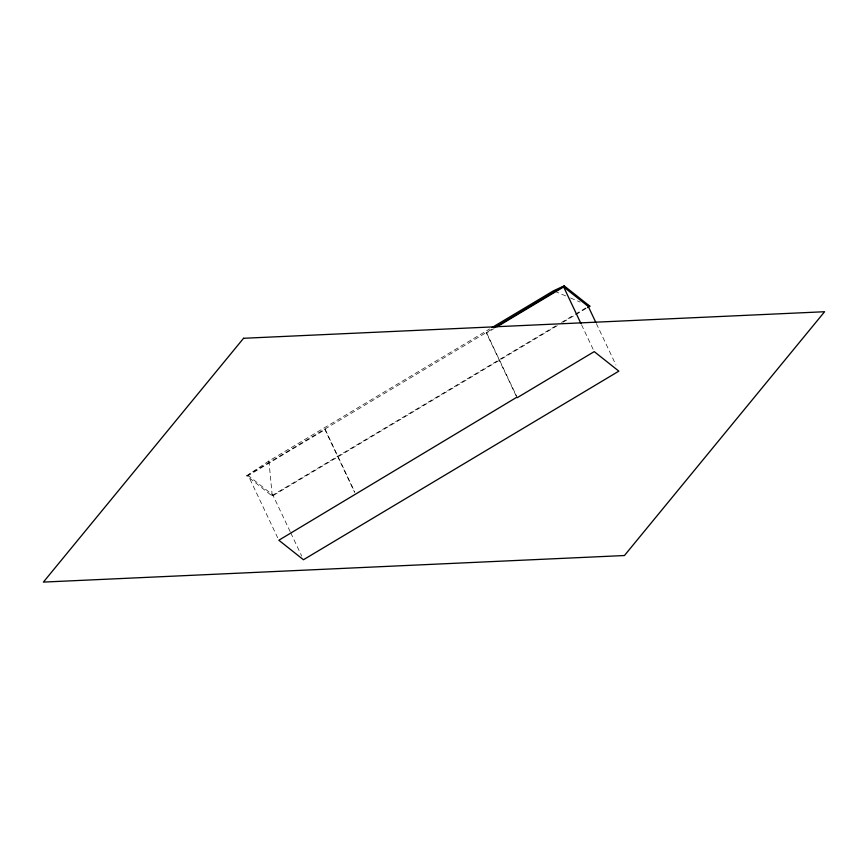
<?xml version="1.0" encoding="UTF-8"?>
<svg xmlns="http://www.w3.org/2000/svg" width="868" height="868" viewBox="0 0 868 868"><rect width="100%" height="100%" fill="white"/><g stroke="black" fill="none" stroke-linecap="round" stroke-linejoin="round"><path stroke-width="0.65" stroke-dasharray="4.34 3.25" d="M557.267 325.674L272.281 496.095L246.696 475.805L268.917 460.962L489.661 328.961M246.696 475.805L493.089 328.462M247.185 476.185L325.229 429.519L354.654 491.765M516.2 396.047L486.199 332.585L486.688 332.965L493.577 328.842M271.803 495.704L556.855 325.25M561.509 322.462L574.312 314.813M575.473 314.118L585.943 307.847M563.082 322.202L574.714 315.247M575.875 314.552L586.345 308.292M554.771 291.268L565.654 295.901M570.493 297.963L580.16 302.086M325.229 429.519L324.74 429.139L354.741 492.601M596.349 323.547L615.965 365.037M581.538 324.773L593.658 350.412M486.688 332.965L516.688 396.426M290.183 531.672L272.877 495.064L248.259 475.545L277.684 537.791M290.758 532.898L301.717 556.084M268.917 460.962L272.281 496.095"/><path stroke-width="1.3" d="M491.982 327.572L553.556 290.758L564.243 285.908L589.839 306.198L587.506 307.587M494.239 327.779L564.243 285.908M497.028 326.78L563.658 286.939L588.276 306.458L595.774 322.321M587.419 305.167L589.839 306.198M563.658 286.939L580.963 323.558M243.561 338.281L43.4 582.092L624.439 555.531L824.6 311.731L243.561 338.281M516.775 397.262L278.834 540.232L303.453 559.741L618.851 371.146L594.233 351.627L517.263 397.652L516.775 397.262"/></g></svg>
